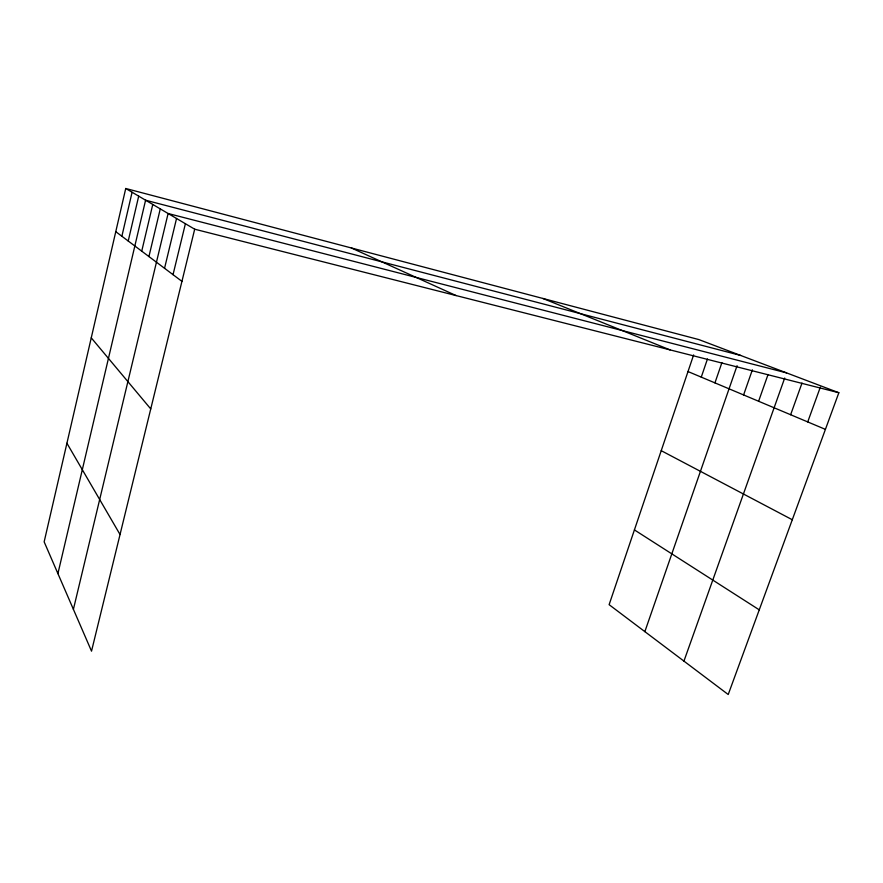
<?xml version="1.0" encoding="UTF-8"?>
<svg xmlns="http://www.w3.org/2000/svg" width="883" height="883" viewBox="0 0 883 883"><rect width="100%" height="100%" fill="white"/><g stroke="black" fill="none" stroke-linecap="round" stroke-linejoin="round"><path stroke-width="1.32" d="M125.739 188.487L44.15 541.842L91.523 651.157L194.69 229.205L125.739 188.487L698.817 339.569L838.85 392.736L728.221 694.513L609.115 604.678L693.63 354.922M121.876 236.247L132.086 192.24M128.223 241.015L138.697 196.147M57.914 573.608L145.585 200.209L740.616 355.441M141.733 251.158L152.77 204.448M148.929 256.567L160.264 208.885M73.399 609.347L168.101 213.509L786.543 372.88M164.547 268.3L176.545 218.487M173.035 274.668L185.397 223.719M701.268 377.129L707.46 358.973M714.943 382.88L721.908 362.637M644.855 631.632L737.062 365.717M743.596 394.933L752.371 369.845M758.607 401.257L768.044 374.513M683.939 661.102L784.7 378.045M790.627 414.734L802.007 383.067M807.724 421.919L820.329 387.173M194.69 229.205L838.85 392.736M542.879 298.465L670.042 349.889M688 371.544L825.417 429.37M351.279 247.946L456.136 295.584M661.224 450.672L792.294 519.745M634.413 529.91L759.259 609.844M115.772 231.666L181.942 281.357M91.258 337.847L150.75 408.928M66.92 443.244L120.044 534.535"/></g></svg>
